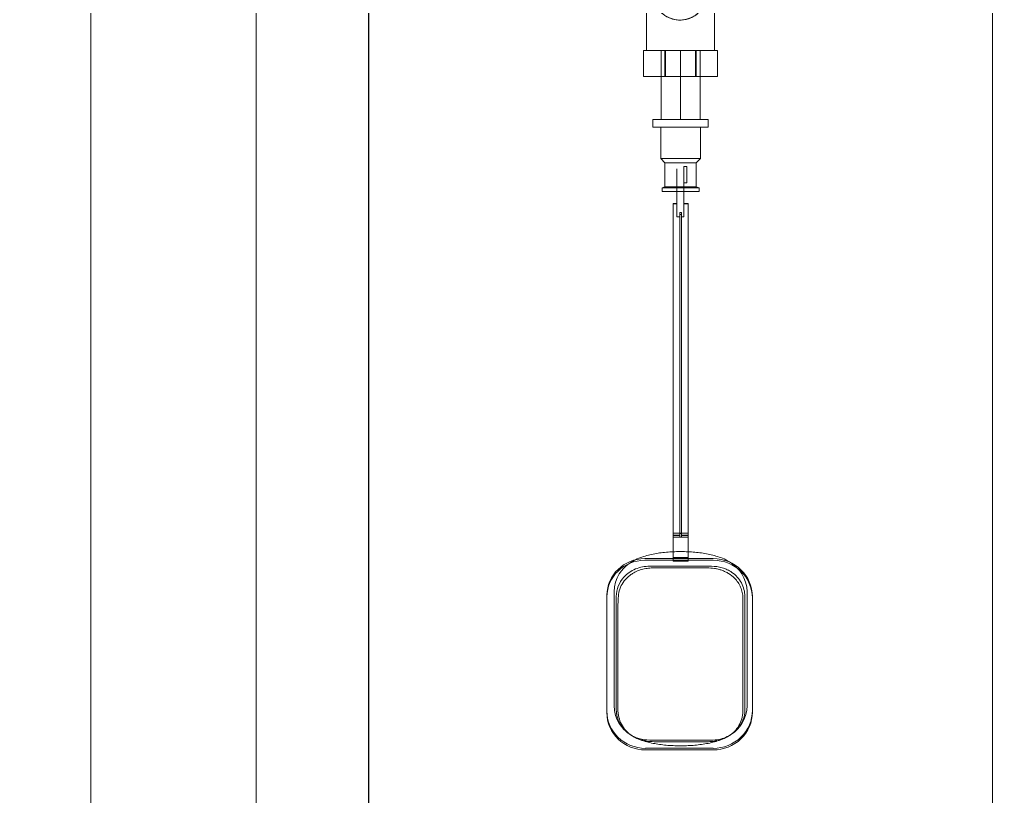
# Model space of a CAD drawing. Header units: metres. Extents: x 147 to 427, y -16 to 162.
# Drawn here: x 295.311 to 295.935, y 116.584 to 117.082 of the extents above; entities that cross this region are included whole.
import ezdxf

# ---------------------------------------------------------------- set-up
doc = ezdxf.new("R2010")
doc.units = ezdxf.units.M
doc.layers.add('1053_ARQ_BASE_MATADOURO_2_dwg', color=7, linetype='Continuous', lineweight=5, true_color=0x767676)
doc.layers.add('1053_ARQ_BASE_MATADOURO_dwg', color=7, linetype='Continuous', lineweight=5, true_color=0x767676)
for name, color, linetype, lineweight in [('A-PISO', 7, 'Continuous', 5), ('P-PIPE', 7, 'Continuous', 5), ('P-PIPE-CNTR', 7, 'Continuous', 5), ('P-SANR-FIXT', 7, 'Continuous', 5)]:
    doc.layers.add(name, color=color, linetype=linetype, lineweight=lineweight)

# ---------------------------------------------------------------- blocks, each defined once
blk = doc.blocks.new('RES_Torneira de Boia haste ABS Fortlev - RES_Torneira de Boia haste ABS Fortlev-V172-TÉRREO 1_20 - Dependente 1')
at = {"layer": 'P-SANR-FIXT', "color": 9, "true_color": 0xc0c0c0}
for p, q in [((-0.01776, 0), (-0.01776, -0.00493)), ((0.01776, -0.00493), (0.01776, 0)), ((-0.01776, 0), (0.01776, 0)), ((-0.01776, 0), (0.01776, 0)), ((0.01776, -0.00493), (-0.01776, -0.00493)), ((0.01776, -0.00493), (-0.01776, -0.00493)), ((-0.01276, -0.00493), (-0.01276, -0.025)), ((0.01276, -0.00493), (-0.01276, -0.00493)), ((0.01276, -0.00493), (-0.01276, -0.00493)), ((0.01276, -0.025), (0.01276, -0.00493)), ((-0.01276, -0.025), (-0.01, -0.02776)), ((0.01276, -0.025), (-0.01276, -0.025)), ((0.01276, -0.025), (-0.01276, -0.025)), ((-0.01, -0.02776), (-0.01, -0.04328)), ((0.01, -0.02776), (-0.01, -0.02776)), ((0.01, -0.02776), (-0.01, -0.02776)), ((0.00219, -0.03025), (0.00219, -0.04064)), ((0.00219, -0.03025), (0.00219, -0.03076)), ((0.00219, -0.03076), (0.00219, -0.03522)), ((0.00403, -0.04071), (0.00403, -0.03017)), ((0.00403, -0.03076), (0.00403, -0.03017)), ((0.00403, -0.04013), (0.00403, -0.03076)), ((0.01, -0.02776), (0.01276, -0.025)), ((0.01, -0.04328), (0.01, -0.02776)), ((-0.00248, -0.03166), (-0.00248, -0.0359)), ((-0.00248, -0.03323), (-0.00248, -0.05358)), ((-0.00248, -0.05848), (-0.00248, -0.0359)), ((0.00219, -0.0359), (0.00219, -0.03166)), ((0.00219, -0.03522), (0.00219, -0.03323)), ((0.00219, -0.04013), (0.00219, -0.03522)), ((0.00219, -0.05358), (0.00219, -0.03522)), ((0.00219, -0.0359), (0.00219, -0.04031)), ((-0.01, -0.04328), (-0.01186, -0.04378)), ((0.01, -0.04328), (-0.01, -0.04328)), ((0.01, -0.04328), (-0.01, -0.04328)), ((0.00219, -0.04031), (0.00219, -0.04013)), ((0.00219, -0.04031), (0.00219, -0.04064)), ((0.00219, -0.04031), (0.00219, -0.05848)), ((0.00403, -0.04071), (0.00403, -0.04013)), ((0.01186, -0.04378), (0.01, -0.04328)), ((-0.01186, -0.04378), (-0.01186, -0.04613)), ((0.01186, -0.04378), (-0.01186, -0.04378)), ((0.01186, -0.04378), (-0.01186, -0.04378)), ((0.01186, -0.04613), (-0.01186, -0.04613)), ((0.01186, -0.04613), (-0.01186, -0.04613)), ((0.01186, -0.04613), (0.01186, -0.04378)), ((-0.00478, -0.05388), (-0.00478, -0.05412)), ((-0.00248, -0.05388), (-0.00478, -0.05388)), ((-0.00478, -0.26639), (-0.00478, -0.05388)), ((-0.00478, -0.05412), (-0.00248, -0.05412)), ((-0.00478, -0.26663), (-0.00478, -0.05412)), ((-0.00248, -0.05358), (-0.00248, -0.06238)), ((-0.00248, -0.06238), (-0.00248, -0.05388)), ((-0.00248, -0.05388), (-0.00248, -0.05412)), ((-0.00248, -0.05412), (-0.00248, -0.06255)), ((0.00219, -0.05412), (0.00219, -0.05388)), ((0.00477, -0.05388), (0.00219, -0.05388)), ((0.00219, -0.06255), (0.00219, -0.05412)), ((0.00219, -0.05412), (0.00477, -0.05412)), ((0.00477, -0.05412), (0.00477, -0.05388)), ((0.00477, -0.26663), (0.00477, -0.05412)), ((-0.00248, -0.05848), (-0.00248, -0.06254)), ((-0.00053, -0.06238), (-0.00248, -0.06238)), ((0.00053, -0.05973), (-0.00053, -0.05973)), ((-0.00053, -0.05973), (-0.00053, -0.06238)), ((-0.00053, -0.26533), (-0.00053, -0.05973)), ((-0.00053, -0.06102), (-0.00053, -0.06255)), ((-0.00053, -0.06102), (0.00053, -0.06102)), ((-0.00053, -0.26769), (-0.00053, -0.06102)), ((-0.00053, -0.26639), (-0.00053, -0.06238)), ((0.00053, -0.06238), (0.00053, -0.05973)), ((0.00053, -0.26533), (0.00053, -0.05973)), ((0.00053, -0.06255), (0.00053, -0.06102)), ((0.00053, -0.26769), (0.00053, -0.06102)), ((0.00219, -0.06238), (0.00053, -0.06238)), ((0.00053, -0.26639), (0.00053, -0.06238)), ((0.00219, -0.06254), (0.00219, -0.05848)), ((-0.00248, -0.06255), (-0.00053, -0.06255)), ((-0.00053, -0.26663), (-0.00053, -0.06255)), ((0.00053, -0.06255), (0.00219, -0.06255)), ((0.00053, -0.26663), (0.00053, -0.06255)), ((0.00477, -0.2652), (-0.00478, -0.2652)), ((-0.00478, -0.28075), (-0.00478, -0.2652)), ((-0.00053, -0.26663), (-0.00478, -0.26663)), ((-0.00478, -0.26769), (0.00477, -0.26769)), ((-0.00478, -0.28324), (-0.00478, -0.26769)), ((-0.00053, -0.26533), (0.00053, -0.26533)), ((-0.00053, -0.26769), (-0.00053, -0.26663)), ((0.00053, -0.26769), (-0.00053, -0.26769)), ((0.00477, -0.26663), (0.00053, -0.26663)), ((0.00053, -0.26663), (0.00053, -0.26769)), ((0.00477, -0.28075), (0.00477, -0.26663)), ((0.00477, -0.26769), (0.00477, -0.28324)), ((-0.02292, -0.28153), (-0.00478, -0.28153)), ((-0.00478, -0.28256), (-0.02292, -0.28256)), ((-0.01978, -0.28642), (0, -0.28642)), ((-0.00478, -0.28075), (0.00477, -0.28075)), ((-0.00478, -0.28153), (-0.00478, -0.28075)), ((-0.00478, -0.28153), (0.00477, -0.28153)), ((-0.00478, -0.28256), (-0.00478, -0.28153)), ((0.00477, -0.28256), (-0.00478, -0.28256)), ((-0.00478, -0.28324), (-0.00478, -0.28256)), ((0.00477, -0.28324), (-0.00478, -0.28324)), ((0, -0.28642), (0.01978, -0.28642)), ((0.00477, -0.28075), (0.00477, -0.28153)), ((0.00477, -0.28153), (0.02089, -0.28153)), ((0.00477, -0.28153), (0.00477, -0.28256)), ((0.02089, -0.28256), (0.00477, -0.28256)), ((0.00477, -0.28256), (0.00477, -0.28324)), ((0, -0.28745), (-0.01693, -0.28745)), ((0.01693, -0.28745), (0, -0.28745)), ((-0.04724, -0.30502), (-0.04724, -0.30606)), ((-0.04724, -0.37915), (-0.04724, -0.30502)), ((-0.04266, -0.30287), (-0.04266, -0.37562)), ((0.04266, -0.37562), (0.04266, -0.30287)), ((-0.04724, -0.30606), (-0.04724, -0.38018)), ((-0.0412, -0.37848), (-0.0412, -0.30574)), ((-0.03991, -0.30677), (-0.03991, -0.30878)), ((0.03991, -0.37951), (0.03991, -0.30677)), ((0.0412, -0.30574), (0.0412, -0.37848)), ((0.04606, -0.30687), (0.04606, -0.30583)), ((0.04606, -0.30583), (0.04606, -0.37878)), ((0.04606, -0.37981), (0.04606, -0.30687)), ((-0.04028, -0.31256), (-0.04028, -0.37768)), ((-0.04028, -0.37794), (-0.04028, -0.31282)), ((0, -0.3978), (-0.01978, -0.3978)), ((-0.01693, -0.39883), (0, -0.39883)), ((0.01978, -0.3978), (0, -0.3978)), ((0, -0.39883), (0.01693, -0.39883)), ((0.02088, -0.40309), (-0.02246, -0.40309)), ((-0.02246, -0.40413), (0.02088, -0.40413))]:
    blk.add_line(p, q, dxfattribs=at)
at = {"layer": 'P-SANR-FIXT', "color": 254, "true_color": 0xd3d3d3}
for p, q in [((0.00219, -0.06238), (0.00219, -0.05358)), ((0.00219, -0.05388), (0.00219, -0.06238)), ((0.00477, -0.05412), (0.00477, -0.26639)), ((-0.00478, -0.2652), (-0.00478, -0.26769)), ((-0.00478, -0.26663), (-0.00478, -0.26639)), ((-0.00478, -0.26639), (-0.00053, -0.26639)), ((-0.00053, -0.26639), (-0.00053, -0.26533)), ((0.00053, -0.26533), (0.00053, -0.26639)), ((0.00053, -0.26639), (0.00477, -0.26639))]:
    blk.add_line(p, q, dxfattribs=at)
at = {"layer": 'P-SANR-FIXT', "color": 254, "true_color": 0xe0e0e0}
for p, q in [((0.00477, -0.26769), (0.00477, -0.2652)), ((0.00477, -0.26639), (0.00477, -0.26663))]:
    blk.add_line(p, q, dxfattribs=at)
at = {"layer": 'P-SANR-FIXT', "color": 9, "true_color": 0xc0c0c0, "flags": 128}
for points in [[(0.00403, -0.03017), (0.00313, -0.03022), (0.00219, -0.03025)], [(0.00219, -0.04064), (0.00313, -0.04067), (0.00403, -0.04071)], [(-0.04266, -0.30287), (-0.04241, -0.29958), (-0.04169, -0.29649), (-0.04063, -0.29373), (-0.03934, -0.29136), (-0.03795, -0.28938), (-0.03654, -0.28774), (-0.03516, -0.28639), (-0.03382, -0.28527), (-0.03254, -0.28433), (-0.03131, -0.28353), (-0.03014, -0.28285), (-0.029, -0.28226), (-0.0279, -0.28174), (-0.02683, -0.28127), (-0.02578, -0.28086), (-0.02474, -0.28048), (-0.02372, -0.28014), (-0.0227, -0.27983), (-0.02168, -0.27954), (-0.02066, -0.27927), (-0.01964, -0.27903), (-0.01862, -0.2788), (-0.01759, -0.27859), (-0.01656, -0.27839), (-0.01552, -0.27821), (-0.01447, -0.27804), (-0.01342, -0.27789), (-0.01236, -0.27775), (-0.01129, -0.27762), (-0.01021, -0.27751), (-0.00913, -0.27741), (-0.00804, -0.27732), (-0.00695, -0.27724), (-0.00585, -0.27717), (-0.00474, -0.27712), (-0.00364, -0.27707), (-0.00253, -0.27704), (-0.00141, -0.27702), (-0.0003, -0.27701), (0, -0.27701)], [(0.04266, -0.30287), (0.04241, -0.29958), (0.04169, -0.29649), (0.04063, -0.29373), (0.03934, -0.29136), (0.03795, -0.28938), (0.03654, -0.28774), (0.03516, -0.28639), (0.03382, -0.28527), (0.03254, -0.28433), (0.03131, -0.28353), (0.03014, -0.28285), (0.029, -0.28226), (0.0279, -0.28174), (0.02683, -0.28127), (0.02578, -0.28086), (0.02474, -0.28048), (0.02372, -0.28014), (0.0227, -0.27983), (0.02168, -0.27954), (0.02066, -0.27927), (0.01964, -0.27903), (0.01862, -0.2788), (0.01759, -0.27859), (0.01656, -0.27839), (0.01552, -0.27821), (0.01447, -0.27804), (0.01342, -0.27789), (0.01236, -0.27775), (0.01129, -0.27762), (0.01021, -0.27751), (0.00913, -0.27741), (0.00804, -0.27732), (0.00695, -0.27724), (0.00585, -0.27717), (0.00474, -0.27712), (0.00364, -0.27707), (0.00253, -0.27704), (0.00141, -0.27702), (0.0003, -0.27701), (0, -0.27701)], [(-0.04266, -0.37562), (-0.04241, -0.37891), (-0.04169, -0.382), (-0.04063, -0.38477), (-0.03934, -0.38713), (-0.03795, -0.38911), (-0.03654, -0.39075), (-0.03516, -0.3921), (-0.03401, -0.39308)], [(0.04266, -0.37562), (0.04241, -0.37891), (0.04169, -0.382), (0.04063, -0.38477), (0.03934, -0.38713), (0.03795, -0.38911), (0.03654, -0.39075), (0.03516, -0.3921), (0.03401, -0.39308)], [(-0.02906, -0.39621), (-0.02796, -0.39673), (-0.02688, -0.3972), (-0.02583, -0.39761), (-0.02479, -0.39799), (-0.02377, -0.39834), (-0.02275, -0.39865), (-0.02173, -0.39894), (-0.02071, -0.39921), (-0.0197, -0.39945), (-0.01867, -0.39968), (-0.01765, -0.3999), (-0.01661, -0.40009), (-0.01557, -0.40027), (-0.01453, -0.40044), (-0.01347, -0.40059), (-0.01241, -0.40073), (-0.01134, -0.40086), (-0.01027, -0.40098), (-0.00919, -0.40108), (-0.0081, -0.40117), (-0.007, -0.40125), (-0.0059, -0.40132), (-0.0048, -0.40137), (-0.00369, -0.40142), (-0.00258, -0.40145), (-0.00147, -0.40147), (-0.00036, -0.40148), (0, -0.40148)], [(0.02906, -0.39621), (0.02795, -0.39673), (0.02688, -0.3972), (0.02583, -0.39762), (0.02479, -0.39799), (0.02377, -0.39834), (0.02275, -0.39865), (0.02173, -0.39894), (0.02071, -0.39921), (0.01969, -0.39946), (0.01867, -0.39968), (0.01764, -0.3999), (0.01661, -0.40009), (0.01557, -0.40027), (0.01453, -0.40044), (0.01347, -0.40059), (0.01241, -0.40073), (0.01134, -0.40086), (0.01027, -0.40098), (0.00918, -0.40108), (0.00809, -0.40117), (0.007, -0.40125), (0.0059, -0.40132), (0.0048, -0.40137), (0.00369, -0.40142), (0.00258, -0.40145), (0.00147, -0.40147), (0.00035, -0.40148), (0, -0.40148)]]:
    blk.add_lwpolyline(points, dxfattribs=at)
at = {"layer": 'P-SANR-FIXT', "color": 9, "true_color": 0xc0c0c0}
for centre, major_axis, start_param, end_param in [((-0.02292, -0.30502), (-0.02432, 0), 4.712389, 6.283185), ((-0.02292, -0.30606), (-0.02432, 0), 4.712389, 6.283185), ((0.02089, -0.30583), (0.02516, 0), 0, 1.570796), ((0.02089, -0.30687), (0.02516, 0), 0, 1.570796), ((-0.01621, -0.31282), (-0.02407, 0), 6.10878, 6.283185), ((-0.02246, -0.37915), (0.02479, 0), 3.141593, 4.712389), ((-0.02246, -0.38018), (0.02479, 0), 3.141593, 4.712389), ((-0.02058, -0.37794), (0.01969, 0), 3.141593, 3.414756), ((0.02088, -0.37878), (-0.02517, 0), 1.570796, 3.141593), ((0.02088, -0.37981), (-0.02517, 0), 1.570796, 3.141593)]:
    blk.add_ellipse(centre, major_axis=major_axis, ratio=0.965926, start_param=start_param, end_param=end_param, dxfattribs=at)
for points, knots in [([(-0.0412, -0.30574), (-0.04119, -0.30344), (-0.04035, -0.299), (-0.03709, -0.29375), (-0.03303, -0.2902), (-0.02894, -0.28799), (-0.02443, -0.28669), (-0.02135, -0.28641), (-0.01978, -0.28642)], [-1, -1, -1, -1, -0.785714, -0.571429, -0.428571, -0.285714, -0.142857, 0, 0, 0, 0]), ([(0.01978, -0.28642), (0.02214, -0.28641), (0.02501, -0.28681), (0.02834, -0.28791), (0.03046, -0.28881), (0.03333, -0.29045), (0.03651, -0.29324), (0.03916, -0.29698), (0.04083, -0.30125), (0.0412, -0.30421), (0.0412, -0.30574)], [-1, -1, -1, -1, -0.785714, -0.732143, -0.678571, -0.571429, -0.428571, -0.285714, -0.142857, 0, 0, 0, 0]), ([(-0.01693, -0.28745), (-0.01815, -0.28744), (-0.01997, -0.28753), (-0.02235, -0.28789), (-0.02414, -0.28826), (-0.0259, -0.28876), (-0.02816, -0.2896), (-0.03051, -0.29079), (-0.03281, -0.29241), (-0.03519, -0.29453), (-0.03763, -0.29769), (-0.03949, -0.30209), (-0.03991, -0.30517), (-0.03991, -0.30677)], [-1, -1, -1, -1, -0.892857, -0.839286, -0.785714, -0.732143, -0.678571, -0.571429, -0.5, -0.428571, -0.285714, -0.142857, 0, 0, 0, 0]), ([(0.03991, -0.30677), (0.03991, -0.30557), (0.03967, -0.30324), (0.03862, -0.29986), (0.03692, -0.29673), (0.03438, -0.29365), (0.03154, -0.2914), (0.02871, -0.28987), (0.02647, -0.28894), (0.02415, -0.28825), (0.02095, -0.28761), (0.01856, -0.28743), (0.01693, -0.28745)], [-1, -1, -1, -1, -0.892857, -0.785714, -0.678571, -0.571429, -0.428571, -0.357143, -0.285714, -0.214286, -0.142857, 0, 0, 0, 0]), ([(-0.01978, -0.3978), (-0.02213, -0.39781), (-0.025, -0.39741), (-0.02833, -0.39631), (-0.03046, -0.39541), (-0.03332, -0.39377), (-0.0365, -0.39098), (-0.03916, -0.38724), (-0.04083, -0.38297), (-0.0412, -0.38001), (-0.0412, -0.37848)], [-1, -1, -1, -1, -0.785714, -0.732143, -0.678571, -0.571429, -0.428571, -0.285714, -0.142857, 0, 0, 0, 0]), ([(0.01693, -0.39883), (0.01815, -0.39885), (0.01996, -0.39875), (0.02235, -0.3984), (0.02414, -0.39802), (0.0259, -0.39753), (0.02816, -0.39668), (0.03051, -0.3955), (0.0328, -0.39388), (0.03519, -0.39176), (0.03763, -0.3886), (0.03949, -0.3842), (0.03991, -0.38111), (0.03991, -0.37951)], [-1, -1, -1, -1, -0.892857, -0.839286, -0.785714, -0.732143, -0.678571, -0.571429, -0.5, -0.428571, -0.285714, -0.142857, 0, 0, 0, 0]), ([(0.0412, -0.37848), (0.04119, -0.38078), (0.04035, -0.38522), (0.03709, -0.39047), (0.03302, -0.39402), (0.02893, -0.39623), (0.02441, -0.39753), (0.02135, -0.39781), (0.01978, -0.3978)], [-1, -1, -1, -1, -0.785714, -0.571429, -0.428571, -0.285714, -0.142857, 0, 0, 0, 0]), ([(-0.03955, -0.38307), (-0.0392, -0.3847), (-0.03812, -0.38775), (-0.03524, -0.39184), (-0.03205, -0.39454), (-0.02915, -0.39621), (-0.02684, -0.39722), (-0.02443, -0.39797), (-0.02112, -0.39866), (-0.01863, -0.39885), (-0.01693, -0.39883)], [-1, -1, -1, -1, -0.833333, -0.666667, -0.5, -0.416667, -0.333333, -0.25, -0.166667, 0, 0, 0, 0])]:
    blk.add_open_spline(points, degree=3, knots=knots, dxfattribs=at)
for points in [[(-0.03991, -0.30878), (-0.04003, -0.30933), (-0.04021, -0.31051), (-0.04027, -0.31185), (-0.04028, -0.31256)], [(-0.04028, -0.37768), (-0.04028, -0.37794), (-0.04027, -0.37848), (-0.04023, -0.37903), (-0.04021, -0.3793)], [(-0.04021, -0.3793), (-0.04016, -0.37994), (-0.04, -0.38121), (-0.03972, -0.38245), (-0.03955, -0.38307)]]:
    blk.add_open_spline(points, degree=3, dxfattribs=at)
blk = doc.blocks.new('Valvula esfera BSP-PN30 - Válvula Esfera BSP - TupyValve - Válvula Esfera BSP TupyValve PN30 Plena-3956555-TÉRREO 1_20 - Dependente 1')
at = {"layer": 'P-PIPE', "true_color": 0x7f7f7f}
blk.add_hatch(color=8, dxfattribs=at).paths.add_polyline_path([(-0.0474, 0.0295), (-0.0474, 0.0445), (-0.125, 0.0445), (-0.125, 0.0295)])
at = {"layer": 'P-PIPE'}
for p, q in [((-0.00991, 0.0905), (-0.0237, 0.0905)), ((-0.0237, 0.0905), (-0.00972, 0.0905)), ((-0.0237, 0.0905), (-0.0237, 0.074)), ((-0.0237, 0.0905), (-0.0237, 0.074)), ((-0.01735, 0.0905), (-0.00446, 0.0905)), ((-0.01735, 0.0905), (0.01745, 0.0905)), ((-0.00991, 0.0905), (-0.00991, 0.074)), ((-0.00972, 0.0905), (0.00991, 0.0905)), ((-0.00972, 0.0905), (-0.00972, 0.074)), ((0.00455, 0.0905), (0.01745, 0.0905)), ((0.0237, 0.0905), (0.00972, 0.0905)), ((0.00972, 0.0905), (0.00972, 0.074)), ((0.00991, 0.0905), (0.0237, 0.0905)), ((0.00991, 0.0905), (0.00991, 0.074)), ((0.0237, 0.074), (0.0237, 0.0905)), ((0.0237, 0.0905), (0.0237, 0.074)), ((-0.00972, 0.074), (-0.0237, 0.074)), ((-0.0237, 0.074), (-0.00991, 0.074)), ((-0.0218, 0.074), (-0.0218, 0)), ((-0.0218, 0.074), (-0.00564, 0.074)), ((-0.0218, 0.074), (0.0218, 0.074)), ((0.01745, 0.074), (-0.01735, 0.074)), ((-0.00446, 0.074), (-0.01735, 0.074)), ((0.00991, 0.074), (-0.00972, 0.074)), ((0.01745, 0.074), (0.00455, 0.074)), ((0.00564, 0.074), (0.0218, 0.074)), ((0.00972, 0.074), (0.0237, 0.074)), ((0.0237, 0.074), (0.00991, 0.074)), ((0.0218, 0), (0.0218, 0.074)), ((-0.125, 0.0445), (-0.0474, 0.0445)), ((-0.125, 0.0445), (-0.125, 0.0295)), ((-0.0174, 0.0445), (-0.0474, 0.0445)), ((-0.0474, 0.0445), (-0.0154, 0.0445)), ((-0.0474, 0.0445), (-0.0474, 0.0295)), ((0.01, 0.0445), (-0.0174, 0.0445)), ((-0.0174, 0.0295), (-0.0174, 0.0445)), ((-0.0154, 0.0445), (0.01, 0.0445)), ((-0.0154, 0.0445), (-0.0154, 0.0295)), ((0.01, 0.0445), (0.01, 0.0295)), ((0.01, 0.0445), (0.01, 0.0295)), ((-0.0474, 0.0295), (-0.125, 0.0295)), ((-0.0154, 0.0295), (-0.0474, 0.0295)), ((-0.0474, 0.0295), (-0.0174, 0.0295)), ((-0.0174, 0.0295), (0.01, 0.0295)), ((0.01, 0.0295), (-0.0154, 0.0295)), ((-0.00962, 0), (-0.0237, 0)), ((-0.0237, 0), (-0.01002, 0)), ((-0.0237, 0), (-0.0237, -0.0165)), ((-0.0237, 0), (-0.0237, -0.0165)), ((0.0218, 0), (-0.0218, 0)), ((0.0218, 0), (-0.0218, 0)), ((-0.0174, 0), (0.0174, 0)), ((-0.0174, 0), (0.0174, 0)), ((-0.01002, 0), (0.00962, 0)), ((-0.01002, 0), (-0.01002, -0.0165)), ((0.01002, 0), (-0.00962, 0)), ((-0.00962, 0), (-0.00962, -0.0165)), ((0.00962, 0), (0.0237, 0)), ((0.00962, 0), (0.00962, -0.0165)), ((0.0237, 0), (0.01002, 0)), ((0.01002, 0), (0.01002, -0.0165)), ((0.0237, -0.0165), (0.0237, 0)), ((0.0237, 0), (0.0237, -0.0165)), ((-0.01002, -0.0165), (-0.0237, -0.0165)), ((-0.0237, -0.0165), (-0.00962, -0.0165)), ((0.0174, -0.0165), (-0.0174, -0.0165)), ((0.0174, -0.0165), (-0.0174, -0.0165)), ((0.00962, -0.0165), (-0.01002, -0.0165)), ((-0.00962, -0.0165), (0.01002, -0.0165)), ((0.0237, -0.0165), (0.00962, -0.0165)), ((0.01002, -0.0165), (0.0237, -0.0165))]:
    blk.add_line(p, q, dxfattribs=at)
for centre, radius, start, end in [((-0.00034, 0.037), 0.0174, 360, 180), ((0, 0.037), 0.006, 0, 180), ((0, 0.037), 0.006, 360, 180), ((0, 0.037), 0.006, 0, 180), ((0, 0.037), 0.006, 0, 180), ((-0.00034, 0.037), 0.0174, 180, 360), ((0, 0.037), 0.006, 180, 360), ((0, 0.037), 0.006, 180, 360), ((0, 0.037), 0.006, 180, 360), ((0, 0.037), 0.006, 180, 360)]:
    blk.add_arc(centre, radius, start, end, dxfattribs=at)
for points, knots in [([(-0.01774, 0.037), (-0.01768, 0.03811), (-0.0175, 0.03971), (-0.01713, 0.04145), (-0.01686, 0.04241), (-0.01657, 0.04335), (-0.01611, 0.04447), (-0.01543, 0.04576), (-0.01463, 0.04697), (-0.01377, 0.0481), (-0.01283, 0.04916), (-0.01142, 0.0505), (-0.00984, 0.05164), (-0.00809, 0.05259), (-0.00668, 0.05322), (-0.00519, 0.05374), (-0.00317, 0.05423), (-0.00103, 0.05442), (0.00114, 0.05435), (0.00324, 0.05409), (0.00527, 0.05352), (0.00719, 0.05269), (0.00898, 0.05176), (0.0106, 0.05061), (0.01204, 0.04926), (0.013, 0.04819), (0.01389, 0.04704), (0.0147, 0.04582), (0.0154, 0.04452), (0.01596, 0.04315), (0.01638, 0.04172), (0.01681, 0.03972), (0.01699, 0.03811), (0.01706, 0.037)], [0, 0, 0, 0, 0.055556, 0.083333, 0.097222, 0.111111, 0.138889, 0.166667, 0.194444, 0.222222, 0.25, 0.277778, 0.333333, 0.361111, 0.388889, 0.416667, 0.444444, 0.5, 0.527778, 0.555556, 0.611111, 0.638889, 0.666667, 0.722222, 0.75, 0.777778, 0.805556, 0.833333, 0.861111, 0.888889, 0.916667, 0.944444, 1, 1, 1, 1]), ([(0.01706, 0.037), (0.01699, 0.03589), (0.01681, 0.03428), (0.01638, 0.03228), (0.01596, 0.03085), (0.0154, 0.02948), (0.0147, 0.02818), (0.01389, 0.02696), (0.013, 0.02581), (0.01204, 0.02474), (0.0106, 0.02339), (0.00898, 0.02224), (0.00719, 0.02131), (0.00575, 0.02069), (0.00425, 0.02019), (0.00221, 0.01973), (0.00006, 0.01957), (-0.00211, 0.01968), (-0.0042, 0.01996), (-0.0062, 0.02056), (-0.00809, 0.02141), (-0.00984, 0.02236), (-0.01142, 0.0235), (-0.01283, 0.02484), (-0.01377, 0.0259), (-0.01463, 0.02703), (-0.01543, 0.02824), (-0.01611, 0.02953), (-0.01657, 0.03065), (-0.01686, 0.03159), (-0.01713, 0.03255), (-0.0175, 0.03429), (-0.01768, 0.03589), (-0.01774, 0.037)], [0, 0, 0, 0, 0.055556, 0.083333, 0.111111, 0.138889, 0.166667, 0.194444, 0.222222, 0.25, 0.277778, 0.333333, 0.361111, 0.388889, 0.416667, 0.444444, 0.5, 0.527778, 0.555556, 0.611111, 0.638889, 0.666667, 0.722222, 0.75, 0.777778, 0.805556, 0.833333, 0.861111, 0.888889, 0.902778, 0.916667, 0.944444, 1, 1, 1, 1])]:
    blk.add_open_spline(points, degree=3, knots=knots, dxfattribs=at)
blk = doc.blocks.new('1053_ARQ_BASE_MATADOURO_dwg-3625622-TÉRREO 1_20 - Dependente 1')
at = {"color": 253, "lineweight": 5, "true_color": 0xaaaaaa, "flags": 128}
for points in [[(127.54312, 109.81418), (127.14312, 109.81418), (127.14312, 117.31418), (127.33687, 117.31418)], [(127.34914, 117.31418), (127.54312, 117.31418), (127.54312, 109.81418)]]:
    blk.add_lwpolyline(points, dxfattribs=at)
blk = doc.blocks.new('1053_ARQ_BASE_MATADOURO_2_dwg-3637054-TÉRREO 1_20 - Dependente 1')
at = {"layer": 'A-PISO', "color": 253, "true_color": 0xaaaaaa}
for p, q in [((126.96512, 84.12815), (126.96512, 80.50315)), ((127.07112, 84.12815), (127.07112, 80.50315)), ((127.54312, 84.12815), (127.54312, 76.62815))]:
    blk.add_line(p, q, dxfattribs=at)
at = {"layer": 'A-PISO', "color": 253, "lineweight": 30, "true_color": 0xaaaaaa, "flags": 128}
blk.add_lwpolyline([(126.14312, 84.32642), (127.14312, 84.32642), (127.14312, 70.72642), (126.14312, 70.72642)], close=True, dxfattribs=at)
at = {"layer": 'A-PISO', "color": 253, "true_color": 0xaaaaaa, "flags": 128}
blk.add_lwpolyline([(127.14312, 80.50315), (127.14312, 84.12815), (127.33687, 84.12815)], dxfattribs=at)

msp = doc.modelspace()

# ---------------------------------------------------------------- linework, layer by layer
at = {"layer": 'P-PIPE'}
for p, q in [((295.72257, 117.06218), (295.72257, 117.01813)), ((295.74757, 117.06218), (295.72257, 117.06218)), ((295.74757, 117.01813), (295.74757, 117.06218)), ((295.72257, 117.01813), (295.74757, 117.01813))]:
    msp.add_line(p, q, dxfattribs=at)
at = {"layer": 'P-PIPE-CNTR'}
msp.add_line((295.73507, 117.06218), (295.73507, 117.01813), dxfattribs=at)
msp.add_line((295.73507, 117.06218), (295.73507, 117.01813), dxfattribs=at)

# ---------------------------------------------------------------- block references
at = {"layer": '1053_ARQ_BASE_MATADOURO_2_dwg', "color": 253, "true_color": 0xaaaaaa}
msp.add_blockref('1053_ARQ_BASE_MATADOURO_2_dwg-3637054-TÉRREO 1_20 - Dependente 1', (168.39195, 33.18603), dxfattribs=at)
at = {"layer": '1053_ARQ_BASE_MATADOURO_dwg', "color": 253, "true_color": 0xaaaaaa}
msp.add_blockref('1053_ARQ_BASE_MATADOURO_dwg-3625622-TÉRREO 1_20 - Dependente 1', (168.39195, 0), dxfattribs=at)
at = {"layer": 'P-PIPE'}
msp.add_blockref('Valvula esfera BSP-PN30 - Válvula Esfera BSP - TupyValve - Válvula Esfera BSP TupyValve PN30 Plena-3956555-TÉRREO 1_20 - Dependente 1', (295.73507, 117.06218), dxfattribs=at)
at = {"layer": 'P-SANR-FIXT', "color": 9, "true_color": 0xc0c0c0}
msp.add_blockref('RES_Torneira de Boia haste ABS Fortlev - RES_Torneira de Boia haste ABS Fortlev-V172-TÉRREO 1_20 - Dependente 1', (295.73507, 117.01813), dxfattribs=at)

doc.saveas('drawing.dxf')
